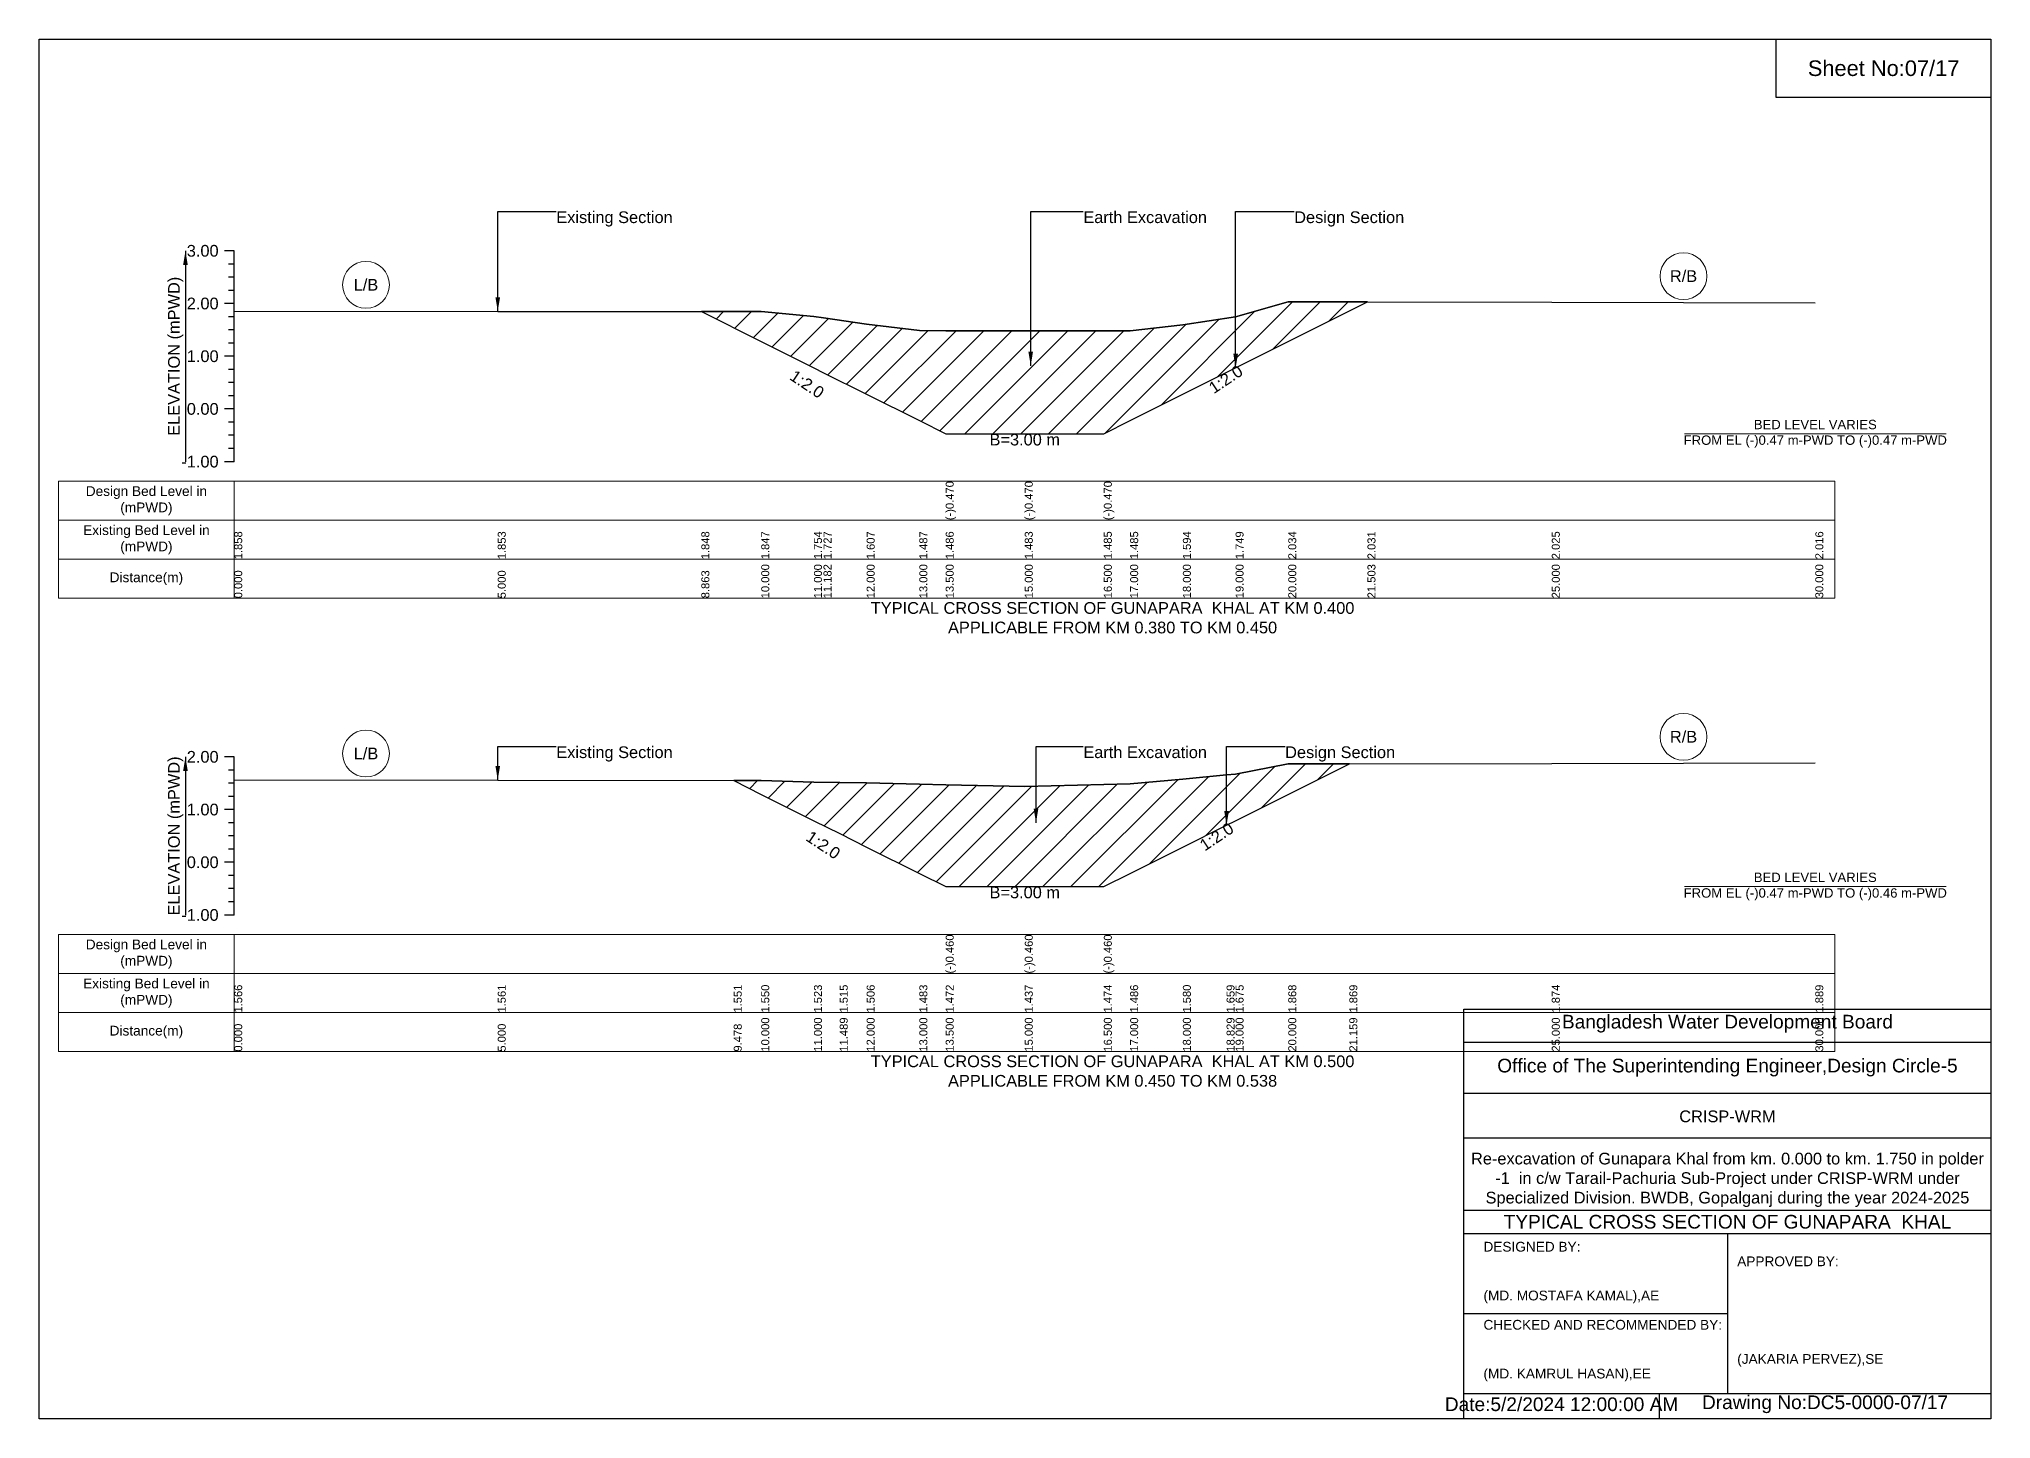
# Model space of a CAD drawing. Header units: inches. Extents: x 91000 to 268000, y -5656 to 171.
# Drawn here: x 160000 to 168000, y -5656 to 0 of the extents above; entities that cross this region are included whole.
import ezdxf

# ---------------------------------------------------------------- set-up
doc = ezdxf.new("R2010")
doc.units = ezdxf.units.IN
doc.header["$LTSCALE"] = 7
doc.header["$MEASUREMENT"] = 0
for name, color, linetype, lineweight in [('Cross section Data Border', 7, 'Continuous', 9), ('Cross Section Labels', 7, 'Continuous', 9), ('Existing_Bed_Level for Xsection', 7, 'Continuous', 25)]:
    doc.layers.add(name, color=color, linetype=linetype, lineweight=lineweight)
doc.styles.get("Standard").update_dxf_attribs({"font": 'arial.ttf'})
doc.dimstyles.get("Standard").update_dxf_attribs({"dimtxt": 0.18, "dimasz": 0.18, "dimexe": 0.18, "dimexo": 0.0625, "dimgap": 0.09, "dimtad": 0, "dimtih": 1, "dimtoh": 1, "dimdec": 4, "dimzin": 0, "dimdsep": 46, "dimtxsty": 'Standard', "dimcen": 0.09, "dimadec": 0, "dimazin": 0, "dimtfac": 1, "dimtdec": 4, "dimtofl": 0, "dimtmove": 0, "dimatfit": 3, "dimfxl": 1, "dimtolj": 1, "dimtzin": 0, "dimarcsym": 0})

msp = doc.modelspace()

# ---------------------------------------------------------------- hatches: boundary and pattern name
at = {"layer": 'Existing_Bed_Level for Xsection'}
h = msp.add_hatch(dxfattribs=at)
h.set_pattern_fill('ANSI31', color=256, scale=648, style=0)
h.paths.add_polyline_path([(162714.5, -1117.1), (162960, -1239.8), (163176, -1347.8), (163215.2, -1367.5), (163392, -1455.8), (163608, -1563.8), (163716, -1617.8), (164040, -1617.8), (164364, -1617.8), (164472, -1563.8), (164688, -1455.8), (164904, -1347.8), (164904.3, -1347.7), (165120, -1239.8), (165444.6, -1077.6), (165120, -1077), (164904.3, -1138.5), (164904, -1138.5), (164688, -1172), (164472, -1195.6), (164364, -1195.7), (164040, -1196), (163716, -1195.4), (163608, -1195.1), (163392, -1169.2), (163215.2, -1143.2), (163176, -1137.5), (162960, -1117.4)])
h = msp.add_hatch(dxfattribs=at)
h.set_pattern_fill('ANSI31', color=256, scale=648, style=0)
h.paths.add_polyline_path([(162847.2, -3039.3), (162960, -3095.8), (163176, -3203.8), (163281.6, -3256.5), (163392, -3311.8), (163608, -3419.8), (163716, -3473.8), (164040, -3473.8), (164364, -3473.8), (164472, -3419.8), (164688, -3311.8), (164867.1, -3222.2), (164904, -3203.8), (165120, -3095.8), (165370.3, -2970.6), (165120, -2970.9), (164904, -3012.6), (164867.1, -3016.1), (164688, -3033.1), (164472, -3053.4), (164364, -3056.1), (164040, -3064), (163716, -3056.5), (163608, -3054.1), (163392, -3049.1), (163281.6, -3047.2), (163176, -3045.4), (162960, -3039.6)])

# ---------------------------------------------------------------- linework, layer by layer
for points in [[(160000, 0), (168000, 0), (168000, -5656), (160000, -5656)], [(167120, 0), (168000, 0), (168000, -240), (167120, -240)]]:
    msp.add_lwpolyline(points, close=True)
for points in [[(165840, -5656), (165840, -3976), (168000, -3976)], [(165840, -4112), (168000, -4112)], [(165840, -4320), (168000, -4320)], [(165840, -4504), (168000, -4504)], [(165840, -4800), (168000, -4800)], [(165840, -4896), (168000, -4896)], [(166920, -4896), (166920, -5552)], [(165840, -5224), (166920, -5224)], [(165840, -5552), (168000, -5552)], [(166640, -5552), (166640, -5656)]]:
    msp.add_lwpolyline(points)
at = {"layer": 'Cross section Data Border'}
for points in [[(160080, -1812.3), (167360, -1812.3), (167360, -2292.3), (160080, -2292.3)], [(160080, -3670.4), (167360, -3670.4), (167360, -4150.4), (160080, -4150.4)]]:
    msp.add_lwpolyline(points, close=True, dxfattribs=at)
for points in [[(160800, -1812.3), (160800, -2292.3)], [(160080, -1972.3), (167360, -1972.3)], [(160080, -2132.3), (167360, -2132.3)], [(160800, -3670.4), (160800, -4150.4)], [(160080, -3830.4), (167360, -3830.4)], [(160080, -3990.4), (167360, -3990.4)]]:
    msp.add_lwpolyline(points, dxfattribs=at)
at = {"layer": 'Cross Section Labels'}
for points in [[(166744.2, -1617.8), (167815.8, -1617.8)], [(166744.2, -3473.8), (167815.8, -3473.8)]]:
    msp.add_lwpolyline(points, dxfattribs=at)
for centre in [(166740, -971.9), (161340, -1007.5), (166740, -2860), (161340, -2928.7)]:
    msp.add_circle(centre, 96, dxfattribs=at)
at = {"layer": 'Existing_Bed_Level for Xsection'}
for points in [[(160800, -868.3), (160760, -868.3)], [(160800, -1732.3), (160800, -1516.3), (160800, -1300.3), (160800, -1084.3), (160800, -868.3)], [(160800, -922.3), (160776, -922.3)], [(160800, -976.3), (160776, -976.3)], [(160800, -1030.3), (160776, -1030.3)], [(160800, -1084.3), (160760, -1084.3)], [(160800, -1115), (161880, -1116.1), (162714.5, -1117.1), (162960, -1117.4), (163176, -1137.5), (163215.2, -1143.2), (163392, -1169.2), (163608, -1195.1), (163716, -1195.4), (163716, -1195.4), (164040, -1196), (164040, -1196), (164364, -1195.7), (164364, -1195.7), (164472, -1195.6), (164688, -1172), (164904, -1138.5), (164904.3, -1138.5), (165120, -1077), (165444.6, -1077.6), (166200, -1078.9), (167280, -1080.9)], [(160800, -1138.3), (160776, -1138.3)], [(160800, -1192.3), (160776, -1192.3)], [(160800, -1246.3), (160776, -1246.3)], [(160800, -1300.3), (160760, -1300.3)], [(160800, -1354.3), (160776, -1354.3)], [(160800, -1408.3), (160776, -1408.3)], [(160800, -1516.3), (160760, -1516.3)], [(160800, -1462.3), (160776, -1462.3)], [(160800, -1570.3), (160776, -1570.3)], [(160800, -1624.3), (160776, -1624.3)], [(160800, -1678.3), (160776, -1678.3)], [(160800, -1732.3), (160760, -1732.3)], [(160800, -2942.4), (160760, -2942.4)], [(160800, -3590.4), (160800, -3374.4), (160800, -3158.4), (160800, -2942.4)], [(160800, -2996.4), (160776, -2996.4)], [(160800, -3036.1), (161880, -3037.2), (162847.2, -3039.3), (162960, -3039.6), (163176, -3045.4), (163281.6, -3047.2), (163392, -3049.1), (163608, -3054.1), (163716, -3056.5), (163716, -3056.5), (164040, -3064), (164040, -3064), (164364, -3056.1), (164364, -3056.1), (164472, -3053.4), (164688, -3033.1), (164867.1, -3016.1), (164904, -3012.6), (165120, -2970.9), (165370.3, -2970.6), (166200, -2969.6), (167280, -2966.4)], [(160800, -3050.4), (160776, -3050.4)], [(160800, -3104.4), (160776, -3104.4)], [(160800, -3158.4), (160760, -3158.4)], [(160800, -3212.4), (160776, -3212.4)], [(160800, -3266.4), (160776, -3266.4)], [(160800, -3320.4), (160776, -3320.4)], [(160800, -3374.4), (160760, -3374.4)], [(160800, -3428.4), (160776, -3428.4)], [(160800, -3482.4), (160776, -3482.4)], [(160800, -3590.4), (160760, -3590.4)], [(160800, -3536.4), (160776, -3536.4)]]:
    msp.add_lwpolyline(points, dxfattribs=at)
for points in [[(162714.5, -1117.1), (162714.5, -1117.1), (162960, -1239.8), (163176, -1347.8), (163215.2, -1367.5), (163392, -1455.8), (163608, -1563.8), (163716, -1617.8), (163716, -1617.8), (164040, -1617.8), (164040, -1617.8), (164364, -1617.8), (164364, -1617.8), (164472, -1563.8), (164688, -1455.8), (164904, -1347.8), (164904.3, -1347.7), (165120, -1239.8), (165444.6, -1077.6), (165120, -1077), (164904.3, -1138.5), (164904, -1138.5), (164688, -1172), (164472, -1195.6), (164364, -1195.7), (164364, -1195.7), (164040, -1196), (164040, -1196), (163716, -1195.4), (163716, -1195.4), (163608, -1195.1), (163392, -1169.2), (163215.2, -1143.2), (163176, -1137.5), (162960, -1117.4), (162714.5, -1117.1)], [(162847.2, -3039.3), (162960, -3095.8), (163176, -3203.8), (163281.6, -3256.5), (163392, -3311.8), (163608, -3419.8), (163716, -3473.8), (163716, -3473.8), (164040, -3473.8), (164040, -3473.8), (164364, -3473.8), (164364, -3473.8), (164472, -3419.8), (164688, -3311.8), (164867.1, -3222.2), (164904, -3203.8), (165120, -3095.8), (165370.3, -2970.6), (165370.3, -2970.6), (165370.3, -2970.6), (165120, -2970.9), (164904, -3012.6), (164867.1, -3016.1), (164688, -3033.1), (164472, -3053.4), (164364, -3056.1), (164364, -3056.1), (164040, -3064), (164040, -3064), (163716, -3056.5), (163716, -3056.5), (163608, -3054.1), (163392, -3049.1), (163281.6, -3047.2), (163176, -3045.4), (162960, -3039.6)]]:
    msp.add_lwpolyline(points, close=True, dxfattribs=at)

# ---------------------------------------------------------------- texts
at = {"attachment_point": 5}
for s, insert, char_height in [('Sheet No:07/17', (167560, -120), 64), ('Bangladesh Water Development Board', (166920, -4036), 56), ('Office of The Superintending Engineer,Design Circle-5', (166920, -4216), 56)]:
    msp.add_mtext(s, dxfattribs=dict(at, insert=insert, char_height=char_height))
for s, insert, char_height, width, attachment_point in [('CRISP-WRM', (166920, -4416), 48, 2240, 5), ('Re-excavation of Gunapara Khal from km. 0.000 to km. 1.750 in polder -1  in c/w Tarail-Pachuria Sub-Project under CRISP-WRM under Specialized Division. BWDB, Gopalganj during the year 2024-2025', (166920, -4676), 48, 2160, 5), ('TYPICAL CROSS SECTION OF GUNAPARA  KHAL', (166920, -4848), 56, 2240, 5), ('DESIGNED BY:^J^J^J(MD. MOSTAFA KAMAL),AE', (165920, -5056), 40, 1120, 4), ('APPROVED BY:^J^J^J^J^J^J(JAKARIA PERVEZ),SE', (166960, -5216), 40, 1120, 4), ('CHECKED AND RECOMMENDED BY:^J^J^J(MD. KAMRUL HASAN),EE', (165920, -5376), 40, 1120, 4), ('Date:5/2/2024 12:00:00 AM', (166240, -5596), 56, 1120, 5), ('Drawing No:DC5-0000-07/17', (167320, -5596), 56, 1760, 5)]:
    msp.add_mtext(s, dxfattribs=dict(insert=insert, char_height=char_height, width=width, attachment_point=attachment_point))
at = {"layer": 'Cross section Data Border', "char_height": 40, "width": 640, "attachment_point": 5}
for s, insert in [('Design Bed Level in (mPWD)', (160440, -1892.3)), ('Existing Bed Level in (mPWD)', (160440, -2052.3)), ('Distance(m)', (160440, -2212.3)), ('Design Bed Level in (mPWD)', (160440, -3750.4)), ('Existing Bed Level in (mPWD)', (160440, -3910.4)), ('Distance(m)', (160440, -4070.4))]:
    msp.add_mtext(s, dxfattribs=dict(at, insert=insert))
at = {"layer": 'Cross Section Labels'}
for s, insert, char_height, attachment_point in [('Existing Section', (162120, -706.3), 48, 1), ('Earth Excavation', (164280, -706.3), 48, 1), ('Design Section', (165144.3, -706.3), 48, 1), ('R/B', (166740, -971.9), 48, 5), ('L/B', (161340, -1007.5), 48, 5), ('BED LEVEL VARIES ^JFROM EL (-)0.47 m-PWD TO (-)0.47 m-PWD', (167280, -1617.8), 38.4, 5), ('B=3.00 m', (164040, -1617.8), 48, 2), ('TYPICAL CROSS SECTION OF GUNAPARA  KHAL AT KM 0.400^JAPPLICABLE FROM KM 0.380 TO KM 0.450', (164400, -2372.3), 48, 5), ('R/B', (166740, -2860), 48, 5), ('L/B', (161340, -2928.7), 48, 5), ('Existing Section', (162120, -2899.2), 48, 1), ('Earth Excavation', (164280, -2899.2), 48, 1), ('Design Section', (165107.1, -2899.2), 48, 1), ('BED LEVEL VARIES ^JFROM EL (-)0.47 m-PWD TO (-)0.46 m-PWD', (167280, -3473.8), 38.4, 5), ('B=3.00 m', (164040, -3473.8), 48, 2), ('TYPICAL CROSS SECTION OF GUNAPARA  KHAL AT KM 0.500^JAPPLICABLE FROM KM 0.450 TO KM 0.538', (164400, -4230.4), 48, 5)]:
    msp.add_mtext(s, dxfattribs=dict(at, insert=insert, char_height=char_height, attachment_point=attachment_point))
at = {"layer": 'Cross Section Labels', "char_height": 48, "attachment_point": 2}
for insert, rotation in [((164850.3, -1374.7), 33.69007), ((163161.2, -1394.5), 326.30993), ((163227.6, -3283.5), 326.30993), ((164813.1, -3249.2), 33.69007)]:
    msp.add_mtext('1:2.0', dxfattribs=dict(at, insert=insert, rotation=rotation))
at = {"layer": 'Existing_Bed_Level for Xsection', "char_height": 48, "attachment_point": 6}
for s, insert in [('3.00', (160736, -868.3)), ('2.00', (160736, -1084.3)), ('1.00', (160736, -1300.3)), ('0.00', (160736, -1516.3)), ('-1.00', (160736, -1732.3)), ('2.00', (160736, -2942.4)), ('1.00', (160736, -3158.4)), ('0.00', (160736, -3374.4)), ('-1.00', (160736, -3590.4))]:
    msp.add_mtext(s, dxfattribs=dict(at, insert=insert))
at = {"layer": 'Existing_Bed_Level for Xsection', "rotation": 90}
for s, insert, char_height, attachment_point in [('ELEVATION (mPWD)', (160560, -1300.3), 48, 5), ('(-)0.470', (163716, -1972.3), 32.8, 1), ('(-)0.470', (164040, -1972.3), 32.8, 1), ('(-)0.470', (164364, -1972.3), 32.8, 1), ('1.858', (160800, -2132.3), 32.8, 1), ('1.853', (161880, -2132.3), 32.8, 1), ('1.848', (162714.5, -2132.3), 32.8, 1), ('1.847', (162960, -2132.3), 32.8, 1), ('1.754', (163176, -2132.3), 32.8, 1), ('1.727', (163215.2, -2132.3), 32.8, 1), ('1.607', (163392, -2132.3), 32.8, 1), ('1.487', (163608, -2132.3), 32.8, 1), ('1.486', (163716, -2132.3), 32.8, 1), ('1.483', (164040, -2132.3), 32.8, 1), ('1.485', (164364, -2132.3), 32.8, 1), ('1.485', (164472, -2132.3), 32.8, 1), ('1.594', (164688, -2132.3), 32.8, 1), ('1.749', (164904, -2132.3), 32.8, 1), ('2.034', (165120, -2132.3), 32.8, 1), ('2.031', (165444.6, -2132.3), 32.8, 1), ('2.025', (166200, -2132.3), 32.8, 1), ('2.016', (167280, -2132.3), 32.8, 1), ('10.000', (162960, -2292.3), 32.8, 1), ('11.000', (163176, -2292.3), 32.8, 1), ('11.182', (163215.2, -2292.3), 32.8, 1), ('12.000', (163392, -2292.3), 32.8, 1), ('13.000', (163608, -2292.3), 32.8, 1), ('13.500', (163716, -2292.3), 32.8, 1), ('15.000', (164040, -2292.3), 32.8, 1), ('16.500', (164364, -2292.3), 32.8, 1), ('17.000', (164472, -2292.3), 32.8, 1), ('18.000', (164688, -2292.3), 32.8, 1), ('19.000', (164904, -2292.3), 32.8, 1), ('20.000', (165120, -2292.3), 32.8, 1), ('21.503', (165444.6, -2292.3), 32.8, 1), ('25.000', (166200, -2292.3), 32.8, 1), ('30.000', (167280, -2292.3), 32.8, 1), ('0.000', (160800, -2292.3), 32.8, 1), ('5.000', (161880, -2292.3), 32.8, 1), ('8.863', (162714.5, -2292.3), 32.8, 1), ('ELEVATION (mPWD)', (160560, -3266.4), 48, 5), ('(-)0.460', (163716, -3830.4), 32.8, 1), ('(-)0.460', (164040, -3830.4), 32.8, 1), ('(-)0.460', (164364, -3830.4), 32.8, 1), ('1.566', (160800, -3990.4), 32.8, 1), ('1.561', (161880, -3990.4), 32.8, 1), ('1.551', (162847.2, -3990.4), 32.8, 1), ('1.550', (162960, -3990.4), 32.8, 1), ('1.523', (163176, -3990.4), 32.8, 1), ('1.515', (163281.6, -3990.4), 32.8, 1), ('1.506', (163392, -3990.4), 32.8, 1), ('1.483', (163608, -3990.4), 32.8, 1), ('1.472', (163716, -3990.4), 32.8, 1), ('1.437', (164040, -3990.4), 32.8, 1), ('1.474', (164364, -3990.4), 32.8, 1), ('1.486', (164472, -3990.4), 32.8, 1), ('1.580', (164688, -3990.4), 32.8, 1), ('1.659', (164867.1, -3990.4), 32.8, 1), ('1.675', (164904, -3990.4), 32.8, 1), ('1.868', (165120, -3990.4), 32.8, 1), ('1.869', (165370.3, -3990.4), 32.8, 1), ('1.874', (166200, -3990.4), 32.8, 1), ('1.889', (167280, -3990.4), 32.8, 1), ('0.000', (160800, -4150.4), 32.8, 1), ('5.000', (161880, -4150.4), 32.8, 1), ('9.478', (162847.2, -4150.4), 32.8, 1), ('10.000', (162960, -4150.4), 32.8, 1), ('11.000', (163176, -4150.4), 32.8, 1), ('11.489', (163281.6, -4150.4), 32.8, 1), ('12.000', (163392, -4150.4), 32.8, 1), ('13.000', (163608, -4150.4), 32.8, 1), ('13.500', (163716, -4150.4), 32.8, 1), ('15.000', (164040, -4150.4), 32.8, 1), ('16.500', (164364, -4150.4), 32.8, 1), ('17.000', (164472, -4150.4), 32.8, 1), ('18.000', (164688, -4150.4), 32.8, 1), ('18.829', (164867.1, -4150.4), 32.8, 1), ('19.000', (164904, -4150.4), 32.8, 1), ('20.000', (165120, -4150.4), 32.8, 1), ('21.159', (165370.3, -4150.4), 32.8, 1), ('25.000', (166200, -4150.4), 32.8, 1), ('30.000', (167280, -4150.4), 32.8, 1)]:
    msp.add_mtext(s, dxfattribs=dict(at, insert=insert, char_height=char_height, attachment_point=attachment_point))

# ---------------------------------------------------------------- leaders
at = {"layer": 'Cross Section Labels', "annotation_type": 0, "has_hookline": 1, "hookline_direction": 0}
for points, text_width in [([(161880, -1116.1), (161880, -706.3), (162119.9, -706.3)], 467.2), ([(164064.4, -1338.9), (164064.4, -706.3), (164279.9, -706.3)], 497), ([(164904.3, -1347.7), (164904.3, -706.3), (165144.2, -706.3)], 441.2), ([(161880, -3037.2), (161880, -2899.2), (162119.9, -2899.2)], 467.2), ([(164086.1, -3212.7), (164086.1, -2899.2), (164279.9, -2899.2)], 497), ([(164867.1, -3222.2), (164867.1, -2899.2), (165107.1, -2899.2)], 441.2)]:
    msp.add_leader(points, dimstyle='Standard', override={"dimasz": 57.6}, dxfattribs=dict(at, text_width=text_width))
at = {"layer": 'Existing_Bed_Level for Xsection'}
for points in [[(160600, -868.3), (160600, -1732.3)], [(160600, -2942.4), (160600, -3590.4)]]:
    msp.add_leader(points, dimstyle='Standard', override={"dimasz": 57.6}, dxfattribs=at)

doc.saveas('drawing.dxf')
